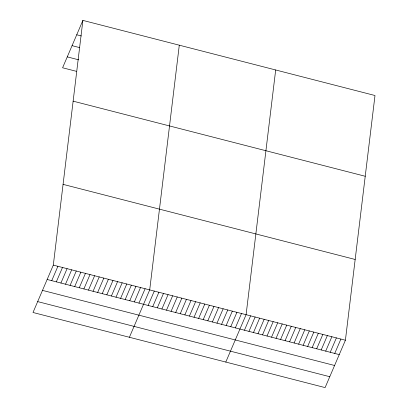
<?xml version="1.0" encoding="UTF-8"?>
<svg xmlns="http://www.w3.org/2000/svg" width="408" height="408" viewBox="0 0 408 408"><rect width="100%" height="100%" fill="white"/><g stroke="black" fill="none" stroke-linecap="round" stroke-linejoin="round"><path stroke-width="0.61" d="M53.31 265.118L82.895 20.4L374.993 95.513L345.408 340.226L325.105 387.6L33.007 312.487L53.31 265.118L345.408 340.226M179.291 45.186L149.7 289.904L129.397 337.278M275.68 69.972L246.095 314.69L225.792 362.064M82.895 20.4L62.592 67.774L76.362 71.313M51.739 280.668L57.9 266.296M56.33 281.846L62.49 267.48M60.919 283.03L67.08 268.658M65.509 284.208L71.67 269.836M70.099 285.391L76.26 271.019M74.689 286.569L80.85 272.197M79.279 287.752L85.44 273.38M83.87 288.93L90.03 274.559M88.465 290.108L94.62 275.742M93.055 291.292L99.21 276.92M97.645 292.47L103.8 278.103M102.235 293.653L108.39 279.281M106.825 294.831L112.98 280.459M111.415 296.014L117.57 281.642M116.005 297.192L122.16 282.82M120.595 298.37L126.75 284.004M125.185 299.554L131.34 285.182M129.775 300.732L135.93 286.365M134.365 301.915L140.52 287.543M138.955 303.093L145.11 288.721M148.135 305.454L154.29 291.082M152.725 306.632L158.885 292.266M157.315 307.816L163.475 293.444M161.905 308.994L168.065 294.627M166.495 310.177L172.655 295.805M171.085 311.355L177.245 296.983M175.675 312.538L181.835 298.166M180.265 313.716L186.425 299.345M184.855 314.9L191.015 300.528M189.445 316.078L195.605 301.706M194.035 317.256L200.195 302.889M198.625 318.439L204.785 304.067M203.215 319.617L209.375 305.245M207.805 320.8L213.965 306.428M212.395 321.978L218.555 307.606M216.985 323.161L223.145 308.79M221.575 324.34L227.735 309.968M226.165 325.518L232.325 311.151M230.755 326.701L236.915 312.329M235.345 327.879L241.505 313.507M244.448 330.22L250.609 315.853M248.962 331.383L255.122 317.011M253.48 332.546L259.636 318.174M257.994 333.703L264.149 319.331M262.507 334.866L268.668 320.494M267.021 336.024L273.181 321.657M271.534 337.186L277.695 322.815M276.048 338.349L282.209 323.978M280.561 339.507L286.722 325.135M285.08 340.67L291.236 326.298M289.593 341.827L295.749 327.461M294.107 342.99L300.268 328.619M298.62 344.153L304.781 329.781M303.134 345.311L309.295 330.939M307.647 346.474L313.808 332.102M312.166 347.631L318.322 333.265M316.679 348.794L322.835 334.422M321.193 349.957L327.349 335.585M325.706 351.115L331.867 336.743M330.22 352.277L336.381 337.906M334.733 353.435L340.894 339.068M76.735 34.772L81.325 35.95M72.068 45.66L79.529 47.578M67.259 56.88L78.734 59.833M73.134 101.159L365.231 176.266M63.072 184.36L355.169 259.473M47.15 279.49L339.247 354.598M42.483 290.379L334.58 365.486M37.674 301.599L329.771 376.712"/></g></svg>
